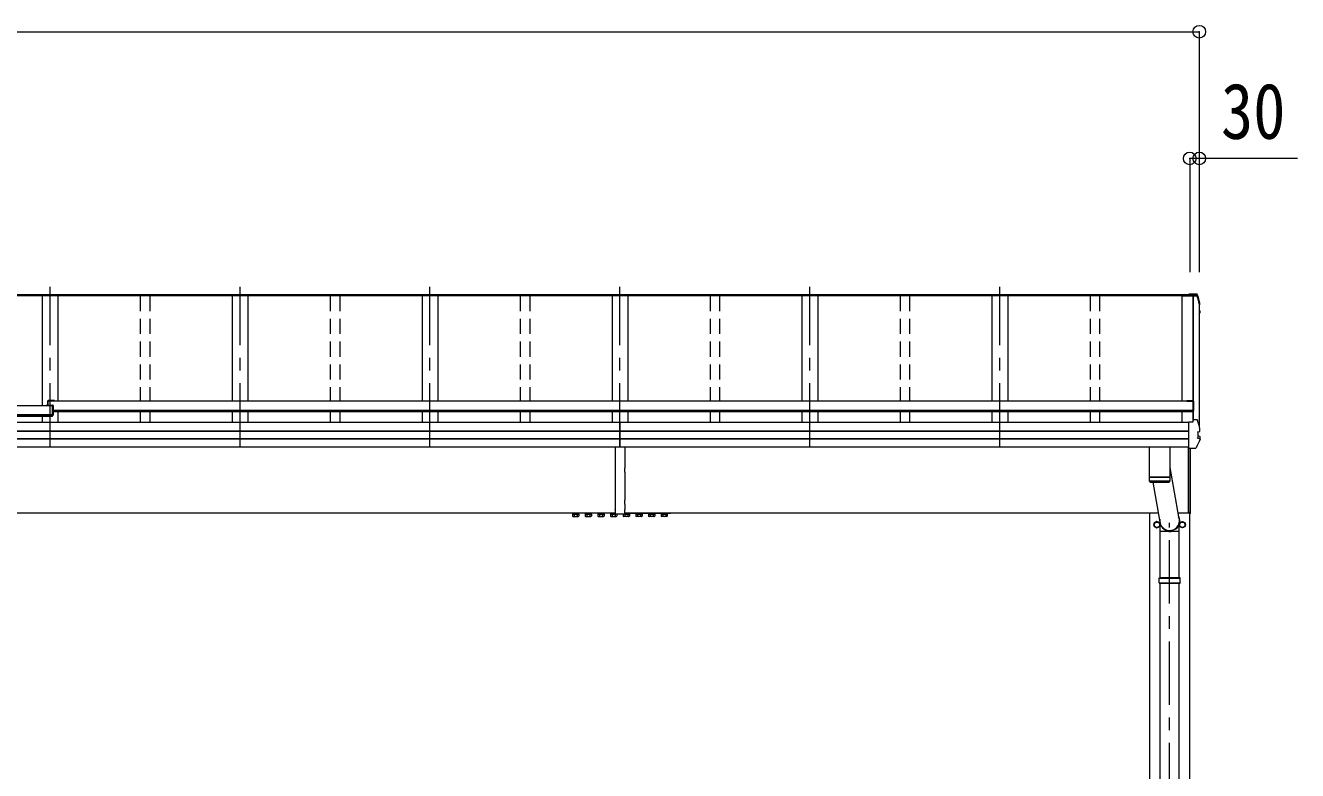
# Model space of a CAD drawing. Units: millimetres at full size, sheet at 1:40; some dimension numbers follow another scale. Extents: x -11243 to 11243, y -7760 to 7760.
# Drawn here: x -4624 to -606, y -3019 to -667 of the extents above; entities that cross this region are included whole.
import ezdxf
from ezdxf.enums import TextEntityAlignment as Align

# ---------------------------------------------------------------- set-up
doc = ezdxf.new("R2010")
doc.units = ezdxf.units.MM
doc.header["$LTSCALE"] = 40
doc.header["$PDMODE"] = 32
doc.header["$PDSIZE"] = 40
doc.linetypes.add('CHAIN1', pattern=[8, 5, -1, 1, -1])
doc.linetypes.add('DASHED1', pattern=[1.8, 1.2, -0.6])
for name, color, linetype, lineweight in [('0-1_本体', 5, 'CHAIN1', 9), ('0-3_ELV2', 4, 'Continuous', 9), ('0-6_OTH_LINE', 6, 'Continuous', 9), ('0-9_OUTLINE', 7, 'Continuous', 9)]:
    doc.layers.add(name, color=color, linetype=linetype, lineweight=lineweight)
doc.styles.add('ＭＳ ゴシック', font='')
doc.styles.get('ＭＳ ゴシック').set_extended_font_data('MS Gothic')

msp = doc.modelspace()

# ---------------------------------------------------------------- linework, layer by layer
at = {"layer": '0-1_本体'}
for p, q in [((-4546.53, -1996.57), (-4546.53, -1492.39)), ((-3946.53, -1996.57), (-3946.53, -1492.39)), ((-3346.53, -1996.57), (-3346.53, -1492.39)), ((-2746.53, -1996.57), (-2746.53, -1492.39)), ((-2146.53, -1996.57), (-2146.53, -1492.39)), ((-1546.53, -1996.57), (-1546.53, -1492.39)), ((-1010.03, -5371.66), (-1010.03, -2237.1))]:
    msp.add_line(p, q, dxfattribs=at)
at = {"layer": '0-3_ELV2'}
for p, q in [((-946.53, -1520.01), (-8746.53, -1520.01)), ((-946.53, -1520.91), (-8746.53, -1520.91)), ((-949.53, -1517.74), (-8743.53, -1517.74)), ((-4571.53, -1520.83), (-4571.53, -1867.39)), ((-4521.53, -1520.83), (-4521.53, -1853.27)), ((-3971.53, -1520.83), (-3971.53, -1853.27)), ((-3921.53, -1520.83), (-3921.53, -1853.27)), ((-3371.53, -1520.83), (-3371.53, -1853.27)), ((-3321.53, -1520.83), (-3321.53, -1853.27)), ((-2771.53, -1520.83), (-2771.53, -1853.27)), ((-2721.53, -1520.83), (-2721.53, -1853.27)), ((-2171.53, -1520.83), (-2171.53, -1853.27)), ((-2121.53, -1520.83), (-2121.53, -1853.27)), ((-1571.53, -1520.83), (-1571.53, -1853.27)), ((-1521.53, -1520.83), (-1521.53, -1853.27)), ((-971.53, -1520.83), (-971.53, -1853.27)), ((-971.53, -1520.92), (-923.09, -1520.92)), ((-924.53, -1515.66), (-949.53, -1515.66)), ((-949.53, -1519.68), (-949.53, -1515.66)), ((-949.53, -1518.18), (-935.33, -1518.18)), ((-946.53, -1520.68), (-935.71, -1520.68)), ((-936.23, -1918.29), (-936.23, -1520.92)), ((-935.33, -1518.18), (-935.71, -1520.68)), ((-935.63, -1520.92), (-935.63, -1914.34)), ((-935.33, -1519.27), (-935.56, -1520.77)), ((-935.56, -1520.77), (-935.56, -1520.42)), ((-935.56, -1520.77), (-923.14, -1520.77)), ((-935.33, -1519.27), (-935.33, -1518.18)), ((-923.28, -1519.27), (-935.33, -1519.27)), ((-924.53, -1515.66), (-924.53, -1515.65)), ((-924.53, -1515.66), (-924.53, -1515.66)), ((-916.53, -1544.28), (-916.53, -1931.15)), ((-916.53, -1547.23), (-915.84, -1547.1)), ((-916.53, -1547.58), (-915.76, -1547.43)), ((-915.27, -1548.86), (-916.53, -1549.1)), ((-916.53, -1566.99), (-915.7, -1567.09)), ((-915.69, -1567.09), (-915.7, -1567.09)), ((-914.21, -1547.59), (-914.21, -1543.54)), ((-916.53, -1571.08), (-915.16, -1571.35)), ((-916.53, -1572.61), (-915.69, -1572.77)), ((-914.11, -1572.62), (-914.11, -1568.56)), ((-4538.53, -1867.39), (-5154.53, -1867.39)), ((-4558.53, -1865.23), (-4538.53, -1865.23)), ((-4558.53, -1865.23), (-4558.53, -1867.39)), ((-4558.53, -1866.77), (-4538.53, -1866.77)), ((-4554.33, -1853.11), (-4554.33, -1865.23)), ((-4532.33, -1851.11), (-4552.33, -1851.11)), ((-4552.33, -1865.23), (-4552.33, -1852.65)), ((-4532.33, -1852.65), (-4552.33, -1852.65)), ((-936.23, -1853.27), (-4552.33, -1853.27)), ((-4538.53, -1901.28), (-4538.53, -1866.77)), ((-4536.53, -1867.23), (-4536.53, -1896.69)), ((-936.23, -1882.3), (-4536.53, -1882.3)), ((-936.23, -1884.05), (-4536.53, -1884.05)), ((-936.23, -1887.16), (-4536.53, -1887.16)), ((-4532.33, -1851.11), (-4532.33, -1853.27)), ((-4521.53, -1887.16), (-4521.53, -1920.83)), ((-3971.53, -1887.16), (-3971.53, -1920.83)), ((-3921.53, -1887.16), (-3921.53, -1920.83)), ((-3371.53, -1887.16), (-3371.53, -1920.83)), ((-3321.53, -1887.16), (-3321.53, -1920.83)), ((-2771.53, -1887.16), (-2771.53, -1920.83)), ((-2721.53, -1887.16), (-2721.53, -1920.83)), ((-2171.53, -1887.16), (-2171.53, -1920.83)), ((-2121.53, -1887.16), (-2121.53, -1920.83)), ((-1571.53, -1887.16), (-1571.53, -1920.83)), ((-1521.53, -1887.16), (-1521.53, -1920.83)), ((-971.53, -1887.16), (-971.53, -1920.68)), ((-956.23, -1851.11), (-936.23, -1851.11)), ((-956.23, -1851.11), (-956.23, -1853.27)), ((-956.23, -1852.65), (-936.23, -1852.65)), ((-936.23, -1882.57), (-934.23, -1882.57)), ((-934.23, -1853.11), (-934.23, -1882.57)), ((-949.53, -1920.83), (-8743.53, -1920.83)), ((-4538.53, -1896.42), (-5154.53, -1896.42)), ((-4538.53, -1898.17), (-5154.53, -1898.17)), ((-4538.53, -1901.28), (-5154.53, -1901.28)), ((-4571.53, -1901.28), (-4571.53, -1920.83)), ((-4538.53, -1896.69), (-4536.53, -1896.69)), ((-2746.53, -1920.83), (-2746.53, -1998.42)), ((-949.53, -1918.96), (-949.53, -1918.65)), ((-949.53, -1920.27), (-949.53, -1918.96)), ((-949.53, -2000.2), (-949.53, -1920.27)), ((-936.28, -1918.65), (-935.56, -1913.87)), ((-936.27, -1918.65), (-935.71, -1914.97)), ((-935.71, -1918.65), (-935.71, -1914.97)), ((-935.56, -1913.52), (-935.33, -1912.02)), ((-935.56, -1913.52), (-935.56, -1913.87)), ((-923.28, -1912.02), (-935.33, -1912.02)), ((-949.53, -1947.35), (-8743.53, -1947.35)), ((-949.53, -1948.24), (-8743.53, -1948.24)), ((-922.1, -1949.97), (-915.84, -1949.19)), ((-922.1, -1949.97), (-922.1, -1949.97)), ((-921.53, -1950.1), (-921.53, -1969.31)), ((-915.16, -1964.09), (-921.12, -1962.94)), ((-915.84, -1949.19), (-915.84, -1949.19)), ((-914.21, -1947.72), (-914.21, -1940.34)), ((-914.11, -1972.76), (-914.11, -1965.37)), ((-949.53, -1971.46), (-8743.53, -1971.46)), ((-949.53, -1973.39), (-8743.53, -1973.39)), ((-949.53, -1998.42), (-8743.53, -1998.42)), ((-2761.53, -1998.42), (-2761.53, -2064.79)), ((-951.53, -1998.42), (-951.53, -2204.74)), ((-949.53, -2001.07), (-949.53, -2000.2)), ((-949.53, -2001.07), (-928.88, -2001.07)), ((-945.03, -2207.14), (-945.03, -2001.07)), ((-944.53, -2206.74), (-944.53, -2001.07)), ((-915.7, -1971.48), (-922.1, -1969.78)), ((-922.1, -1969.78), (-922.1, -1969.78)), ((-915.7, -1971.48), (-915.69, -1971.48)), ((-2761.53, -2064.79), (-2761.41, -2065.14)), ((-2761.41, -2077.14), (-2761.53, -2077.49)), ((-2761.53, -2077.49), (-2761.53, -2165.79)), ((-2761.41, -2065.14), (-2761.41, -2077.14)), ((-2731.65, -2077.14), (-2731.53, -2077.49)), ((-2761.53, -2165.79), (-2761.41, -2166.14)), ((-2761.41, -2166.14), (-2761.41, -2178.14)), ((-2761.41, -2206.14), (-8648.29, -2206.14)), ((-2906.59, -2206.34), (-2906.59, -2206.14)), ((-2761.41, -2206.34), (-2906.59, -2206.34)), ((-2896.4, -2209.74), (-2896.4, -2215.98)), ((-2896.4, -2209.74), (-2876.77, -2209.74)), ((-2891.5, -2209.74), (-2891.5, -2215.98)), ((-2881.68, -2209.74), (-2881.68, -2215.98)), ((-2876.77, -2209.74), (-2876.77, -2215.98)), ((-2856.4, -2209.74), (-2856.4, -2215.98)), ((-2856.4, -2209.74), (-2836.77, -2209.74)), ((-2851.5, -2209.74), (-2851.5, -2215.98)), ((-2841.68, -2209.74), (-2841.68, -2215.98)), ((-2836.77, -2209.74), (-2836.77, -2215.98)), ((-2816.4, -2209.74), (-2816.4, -2215.98)), ((-2816.4, -2209.74), (-2796.77, -2209.74)), ((-2811.5, -2209.74), (-2811.5, -2215.98)), ((-2801.68, -2209.74), (-2801.68, -2215.98)), ((-2796.77, -2209.74), (-2796.77, -2215.98)), ((-2776.4, -2209.74), (-2776.4, -2215.98)), ((-2776.4, -2209.74), (-2761.52, -2209.74)), ((-2771.5, -2209.74), (-2771.5, -2215.98)), ((-2761.68, -2209.74), (-2761.68, -2215.98)), ((-2761.41, -2178.14), (-2761.53, -2178.49)), ((-2761.53, -2178.49), (-2761.53, -2195.29)), ((-2761.41, -2195.64), (-2761.53, -2195.29)), ((-2761.41, -2207.64), (-2761.53, -2207.99)), ((-2761.53, -2209.64), (-2761.53, -2207.99)), ((-2761.41, -2195.64), (-2761.41, -2207.64)), ((-2731.65, -2178.14), (-2731.53, -2178.49)), ((-2731.65, -2195.64), (-2731.53, -2195.29)), ((-1044.76, -2206.14), (-2731.65, -2206.14)), ((-2731.65, -2206.34), (-2586.59, -2206.34)), ((-2716.77, -2209.74), (-2731.54, -2209.74)), ((-2731.53, -2178.49), (-2731.53, -2195.29)), ((-2731.53, -2209.64), (-2731.53, -2207.99)), ((-2731.5, -2209.74), (-2731.5, -2215.98)), ((-2721.68, -2209.74), (-2721.68, -2215.98)), ((-2716.77, -2209.74), (-2716.77, -2215.98)), ((-2696.4, -2209.74), (-2696.4, -2215.98)), ((-2676.77, -2209.74), (-2696.4, -2209.74)), ((-2691.5, -2209.74), (-2691.5, -2215.98)), ((-2681.68, -2209.74), (-2681.68, -2215.98)), ((-2676.77, -2209.74), (-2676.77, -2215.98)), ((-2656.4, -2209.74), (-2656.4, -2215.98)), ((-2636.77, -2209.74), (-2656.4, -2209.74)), ((-2651.5, -2209.74), (-2651.5, -2215.98)), ((-2641.68, -2209.74), (-2641.68, -2215.98)), ((-2636.77, -2209.74), (-2636.77, -2215.98)), ((-2616.4, -2209.74), (-2616.4, -2215.98)), ((-2596.77, -2209.74), (-2616.4, -2209.74)), ((-2611.5, -2209.74), (-2611.5, -2215.98)), ((-2601.68, -2209.74), (-2601.68, -2215.98)), ((-2596.77, -2209.74), (-2596.77, -2215.98)), ((-2586.59, -2206.14), (-2586.59, -2206.34)), ((-1072.53, -5206.14), (-1072.53, -2206.14)), ((-946.53, -2206.14), (-984.13, -2206.14)), ((-946.53, -2204.74), (-951.53, -2204.74)), ((-947.53, -2206.14), (-947.53, -5206.14)), ((-946.53, -2207.24), (-946.53, -2204.74)), ((-945.03, -2207.14), (-945.03, -2207.14)), ((-945.03, -2207.14), (-945.02, -2207.2)), ((-2895.09, -2216.74), (-2896.4, -2215.98)), ((-2895.09, -2216.74), (-2878.09, -2216.74)), ((-2878.09, -2216.74), (-2876.77, -2215.98)), ((-2855.09, -2216.74), (-2856.4, -2215.98)), ((-2855.09, -2216.74), (-2838.09, -2216.74)), ((-2838.09, -2216.74), (-2836.77, -2215.98)), ((-2815.09, -2216.74), (-2816.4, -2215.98)), ((-2815.09, -2216.74), (-2798.09, -2216.74)), ((-2798.09, -2216.74), (-2796.77, -2215.98)), ((-2775.09, -2216.74), (-2776.4, -2215.98)), ((-2775.09, -2216.74), (-2758.09, -2216.74)), ((-2732.03, -2210.14), (-2761.03, -2210.14)), ((-2758.09, -2216.74), (-2756.77, -2215.98)), ((-2756.77, -2210.14), (-2756.77, -2215.98)), ((-2736.4, -2210.14), (-2736.4, -2215.98)), ((-2735.09, -2216.74), (-2736.4, -2215.98)), ((-2718.09, -2216.74), (-2735.09, -2216.74)), ((-2718.09, -2216.74), (-2716.77, -2215.98)), ((-2695.09, -2216.74), (-2696.4, -2215.98)), ((-2678.09, -2216.74), (-2695.09, -2216.74)), ((-2678.09, -2216.74), (-2676.77, -2215.98)), ((-2655.09, -2216.74), (-2656.4, -2215.98)), ((-2638.09, -2216.74), (-2655.09, -2216.74)), ((-2638.09, -2216.74), (-2636.77, -2215.98)), ((-2615.09, -2216.74), (-2616.4, -2215.98)), ((-2598.09, -2216.74), (-2615.09, -2216.74)), ((-2598.09, -2216.74), (-2596.77, -2215.98)), ((-1041.43, -2242.89), (-1041.53, -2242.89)), ((-1041.43, -2243.39), (-1041.53, -2243.39)), ((-978.62, -2242.89), (-978.52, -2242.89)), ((-978.62, -2243.39), (-978.52, -2243.39))]:
    msp.add_line(p, q, dxfattribs=at)
at = {"layer": '0-3_ELV2', "linetype": 'DASHED1'}
for p, q in [((-4261.53, -1520.91), (-4261.53, -1853.27)), ((-4231.53, -1520.91), (-4231.53, -1853.27)), ((-3661.53, -1520.91), (-3661.53, -1853.27)), ((-3631.53, -1520.91), (-3631.53, -1853.27)), ((-3061.53, -1520.91), (-3061.53, -1853.27)), ((-3031.53, -1520.91), (-3031.53, -1853.27)), ((-2461.53, -1520.91), (-2461.53, -1853.27)), ((-2431.53, -1520.91), (-2431.53, -1853.27)), ((-1861.53, -1520.91), (-1861.53, -1853.27)), ((-1831.53, -1520.91), (-1831.53, -1853.27)), ((-1261.53, -1520.91), (-1261.53, -1853.27)), ((-1231.53, -1520.91), (-1231.53, -1853.27)), ((-4261.53, -1887.16), (-4261.53, -1920.83)), ((-4231.53, -1887.16), (-4231.53, -1920.83)), ((-3661.53, -1887.16), (-3661.53, -1920.83)), ((-3631.53, -1887.16), (-3631.53, -1920.83)), ((-3061.53, -1887.16), (-3061.53, -1920.83)), ((-3031.53, -1887.16), (-3031.53, -1920.83)), ((-2461.53, -1887.16), (-2461.53, -1920.83)), ((-2431.53, -1887.16), (-2431.53, -1920.83)), ((-1861.53, -1887.16), (-1861.53, -1920.83)), ((-1831.53, -1887.16), (-1831.53, -1920.83)), ((-1261.53, -1887.16), (-1261.53, -1920.83)), ((-1231.53, -1887.16), (-1231.53, -1920.83))]:
    msp.add_line(p, q, dxfattribs=at)
at = {"layer": '0-3_ELV2'}
for points in [[(-949.53, -1519.68), (-946.53, -1519.68), (-946.53, -1520.68)], [(-921.67, -1516.93), (-921.79, -1516.64), (-921.96, -1516.37), (-922.18, -1516.15), (-922.43, -1515.96), (-922.71, -1515.83), (-922.98, -1515.75), (-923.21, -1515.71), (-923.44, -1515.69), (-923.7, -1515.67), (-923.98, -1515.66), (-924.29, -1515.65), (-924.61, -1515.65)], [(-914.25, -1543.22), (-916.57, -1534.37), (-919.03, -1525.61), (-921.66, -1516.94)], [(-914.25, -1543.23), (-914.22, -1543.49), (-914.21, -1543.54)], [(-916.53, -1578.82), (-915.61, -1576.59), (-914.2, -1573.1)], [(-949.53, -1918.65), (-935.33, -1918.65), (-935.33, -1912.02)], [(-922.1, -1949.97), (-922.18, -1949.99), (-922.25, -1950.04), (-922.32, -1950.12), (-922.36, -1950.22), (-922.39, -1950.33), (-922.4, -1950.44)], [(-921.53, -1950.1), (-921.51, -1949.98), (-921.48, -1949.89)], [(-915.84, -1949.19), (-915.61, -1949.12), (-915.41, -1948.98), (-915.24, -1948.76), (-915.12, -1948.48), (-915.05, -1948.17), (-915.04, -1947.84), (-915.09, -1947.52)], [(-915.76, -1949.18), (-915.48, -1949.1), (-915.24, -1949.03), (-915, -1948.93), (-914.73, -1948.76), (-914.46, -1948.49), (-914.28, -1948.14), (-914.23, -1947.76)], [(-914.25, -1940.03), (-914.22, -1940.28), (-914.21, -1940.34)], [(-914.22, -1947.76), (-914.22, -1947.67), (-914.25, -1947.41)], [(-2731.53, -1998.42), (-2731.53, -2064.79), (-2731.65, -2065.14), (-2731.65, -2077.14)], [(-928.86, -2001.06), (-928.48, -2001.06), (-928.13, -2001.05), (-927.82, -2001.03), (-927.54, -2001), (-927.23, -2000.93), (-926.9, -2000.78), (-926.59, -2000.57), (-926.33, -2000.29), (-926.15, -1999.95)], [(-914.2, -1973.24), (-917.06, -1980.06), (-920.01, -1986.79), (-923.04, -1993.44), (-926.17, -2000)], [(-922.1, -1969.78), (-922.18, -1969.75), (-922.25, -1969.68), (-922.32, -1969.6), (-922.36, -1969.5), (-922.39, -1969.38), (-922.4, -1969.26)], [(-915.01, -1973.46), (-914.92, -1973.13), (-914.89, -1972.77), (-914.94, -1972.41), (-915.05, -1972.08), (-915.23, -1971.8), (-915.45, -1971.6), (-915.69, -1971.48)], [(-914.22, -1973.26), (-914.15, -1973.1), (-914.11, -1972.92), (-914.11, -1972.75)], [(-2731.53, -2077.49), (-2731.53, -2165.79), (-2731.65, -2166.14), (-2731.65, -2178.14)], [(-2897.59, -2206.34), (-2897.59, -2207.94), (-2875.59, -2207.94), (-2875.59, -2206.34)], [(-2877.99, -2207.94), (-2877.99, -2209.72), (-2895.19, -2209.72), (-2895.19, -2207.94)], [(-2857.59, -2206.34), (-2857.59, -2207.94), (-2835.59, -2207.94), (-2835.59, -2206.34)], [(-2837.99, -2207.94), (-2837.99, -2209.72), (-2855.19, -2209.72), (-2855.19, -2207.94)], [(-2817.59, -2206.34), (-2817.59, -2207.94), (-2795.59, -2207.94), (-2795.59, -2206.34)], [(-2797.99, -2207.94), (-2797.99, -2209.72), (-2815.19, -2209.72), (-2815.19, -2207.94)], [(-2777.59, -2206.34), (-2777.59, -2207.94), (-2761.51, -2207.94)], [(-2761.52, -2209.72), (-2775.19, -2209.72), (-2775.19, -2207.94)], [(-2731.65, -2195.64), (-2731.65, -2207.64), (-2731.53, -2207.99)], [(-2715.59, -2206.34), (-2715.59, -2207.94), (-2731.55, -2207.94)], [(-2731.53, -2209.72), (-2717.99, -2209.72), (-2717.99, -2207.94)], [(-2675.59, -2206.34), (-2675.59, -2207.94), (-2697.59, -2207.94), (-2697.59, -2206.34)], [(-2695.19, -2207.94), (-2695.19, -2209.72), (-2677.99, -2209.72), (-2677.99, -2207.94)], [(-2635.59, -2206.34), (-2635.59, -2207.94), (-2657.59, -2207.94), (-2657.59, -2206.34)], [(-2655.19, -2207.94), (-2655.19, -2209.72), (-2637.99, -2209.72), (-2637.99, -2207.94)], [(-2595.59, -2206.34), (-2595.59, -2207.94), (-2617.59, -2207.94), (-2617.59, -2206.34)], [(-2615.19, -2207.94), (-2615.19, -2209.72), (-2597.99, -2209.72), (-2597.99, -2207.94)], [(-945.02, -2207.24), (-945.03, -2207.24), (-946.53, -2207.24)], [(-945.02, -2207.2), (-945.02, -2207.24), (-945.02, -2207.24)]]:
    msp.add_lwpolyline(points, dxfattribs=at)
for points in [[(-1050.03, -2233.32), (-1058.53, -2238.23), (-1058.53, -2248.05), (-1050.03, -2252.95), (-1041.53, -2248.05), (-1041.53, -2238.23)], [(-970.03, -2233.32), (-961.53, -2238.23), (-961.53, -2248.05), (-970.03, -2252.95), (-978.53, -2248.05), (-978.53, -2238.23)]]:
    msp.add_lwpolyline(points, close=True, dxfattribs=at)
for centre, radius in [((-1050.03, -2243.14), 10), ((-1050.03, -2243.14), 8.5), ((-970.03, -2243.14), 10), ((-970.03, -2243.14), 8.5)]:
    msp.add_circle(centre, radius, dxfattribs=at)
for centre, radius, start, end in [((-923.28, -1520.97), 1.7, 17.09071, 90.04324), ((-1399.54, -1666.93), 498.32, 13.87531, 17.05651), ((-1399.53, -1666.93), 499.82, 13.85121, 17.03953), ((-915.51, -1547.59), 1.3, 280.89642, 13.7954), ((-1378.86, -1387.71), 498.64, 337.99835, 338.21754), ((-1378.86, -1388.06), 498.64, 337.99835, 338.25759), ((-915.41, -1572.62), 1.3, 338.33785, 79.1132), ((-915.41, -1568.56), 1.3, 0.0377, 79.0995), ((-4552.33, -1853.11), 2, 90, 180), ((-4538.53, -1867.23), 2, 0, 90), ((-936.23, -1853.11), 2, 0, 90), ((-923.28, -1913.72), 1.7, 17.09071, 90.04324), ((-1399.53, -2059.68), 499.82, 13.85121, 17.03953), ((-921.03, -1962.45), 0.499, 180.05239, 259.08482), ((-915.41, -1965.37), 1.3, 0.0377, 79.0995), ((-957.18, -2192.07), 12.15, 359.0404, 0.9596), ((-945.03, -2206.74), 0.5, 270.5, 0), ((-2893.95, -2212.39), 4.34, 235.61575, 304.38425), ((-2886.59, -2200.5), 16.24, 252.41205, 287.58795), ((-2879.23, -2212.39), 4.34, 235.61575, 304.38425), ((-2853.95, -2212.39), 4.34, 235.61575, 304.38425), ((-2846.59, -2200.5), 16.24, 252.41205, 287.58795), ((-2839.23, -2212.39), 4.34, 235.61575, 304.38425), ((-2813.95, -2212.39), 4.34, 235.61575, 304.38425), ((-2806.59, -2200.5), 16.24, 252.41205, 287.58795), ((-2799.23, -2212.39), 4.34, 235.61575, 304.38425), ((-2773.95, -2212.39), 4.34, 235.61575, 304.38425), ((-2766.59, -2200.5), 16.24, 252.41205, 287.58795), ((-2759.23, -2212.39), 4.34, 235.61575, 304.38425), ((-2733.95, -2212.39), 4.34, 235.61575, 304.38425), ((-2726.59, -2200.5), 16.24, 252.41205, 287.58795), ((-2719.23, -2212.39), 4.34, 235.61575, 304.38425), ((-2693.95, -2212.39), 4.34, 235.61575, 304.38425), ((-2686.59, -2200.5), 16.24, 252.41205, 287.58795), ((-2679.23, -2212.39), 4.34, 235.61575, 304.38425), ((-2653.95, -2212.39), 4.34, 235.61575, 304.38425), ((-2646.59, -2200.5), 16.24, 252.41205, 287.58795), ((-2639.23, -2212.39), 4.34, 235.61575, 304.38425), ((-2613.95, -2212.39), 4.34, 235.61575, 304.38425), ((-2606.59, -2200.5), 16.24, 252.41205, 287.58795), ((-2599.23, -2212.39), 4.34, 235.61575, 304.38425), ((-1050.03, -2243.14), 8.6, 171.25399, 188.74601), ((-1050.03, -2243.14), 8.6, 111.25399, 128.74601), ((-1050.03, -2243.14), 8.6, 231.25399, 248.74601), ((-1050.03, -2243.14), 8.6, 51.25399, 68.74601), ((-1050.03, -2243.14), 8.6, 291.25399, 308.74601), ((-1050.03, -2243.14), 8.6, 1.66581, 8.74601), ((-1050.03, -2243.14), 8.6, 351.25399, 358.33419), ((-970.03, -2243.14), 8.6, 171.25399, 178.33419), ((-970.03, -2243.14), 8.6, 181.66581, 188.74601), ((-970.03, -2243.14), 8.6, 111.25399, 128.74601), ((-970.03, -2243.14), 8.6, 231.25399, 248.74601), ((-970.03, -2243.14), 8.6, 51.25399, 68.74601), ((-970.03, -2243.14), 8.6, 291.25399, 308.74601), ((-970.03, -2243.14), 8.6, 351.25399, 8.74601)]:
    msp.add_arc(centre, radius, start, end, dxfattribs=at)
for centre, major_axis, start_param, end_param in [((-2761.03, -2209.64), (-0.501, 0), 6.2831853, 7.8539816), ((-2732.03, -2209.64), (0.501, 0), 4.712389, 6.2831853)]:
    msp.add_ellipse(centre, major_axis=major_axis, ratio=0.998135, start_param=start_param, end_param=end_param, dxfattribs=at)
at = {"layer": '0-6_OTH_LINE'}
for p, q in [((-8776.53, -686.77), (-916.53, -686.77)), ((-916.53, -686.77), (-916.53, -1445.77)), ((-946.53, -1086.77), (-946.53, -1445.77)), ((-916.53, -1086.77), (-946.53, -1086.77)), ((-916.53, -1086.77), (-916.53, -1445.77)), ((-606.04, -1086.77), (-916.53, -1086.77))]:
    msp.add_line(p, q, dxfattribs=at)
for p in [(-916.53, -686.77), (-946.53, -1086.77), (-916.53, -1086.77)]:
    msp.add_point(p, dxfattribs=at)
at = {"layer": '0-9_OUTLINE'}
for p, q in [((-1073.53, -2091.96), (-1073.53, -1998.42)), ((-1009.53, -1998.42), (-1009.53, -2091.96)), ((-1009.53, -2062.18), (-981.92, -2218.56)), ((-1073.53, -2091.96), (-1009.53, -2091.96)), ((-1073.53, -2092.96), (-1009.53, -2092.96)), ((-1073.3, -2106.02), (-1073.53, -2092.96)), ((-1009.76, -2105.96), (-1073.3, -2105.96)), ((-1070.3, -2108.96), (-1012.76, -2108.96)), ((-1069.03, -2091.96), (-1069.01, -2092.96)), ((-1040.75, -2228.75), (-1061.85, -2108.96)), ((-1014.03, -2091.96), (-1014.05, -2092.96)), ((-1009.53, -2092.96), (-1009.76, -2106.02)), ((-1040.18, -2264.86), (-1040.18, -2241.06)), ((-979.88, -2264.86), (-979.88, -2241.06)), ((-1012.84, -2264.86), (-1040.18, -2264.86)), ((-1039.88, -2410.14), (-1039.88, -2264.86)), ((-1012.71, -2265.2), (-1013.85, -2262.08)), ((-1007.12, -2264.57), (-1012.94, -2264.57)), ((-1007.34, -2265.2), (-1012.71, -2265.2)), ((-1007.34, -2265.2), (-1006.21, -2262.08)), ((-979.88, -2264.86), (-1007.22, -2264.86)), ((-980.18, -2410.14), (-980.18, -2264.86)), ((-1043.03, -2412.14), (-1042.03, -2410.14)), ((-1042.03, -2410.14), (-978.03, -2410.14)), ((-977.03, -2412.14), (-978.03, -2410.14)), ((-1043.03, -2412.14), (-977.03, -2412.14)), ((-1043.03, -2426.14), (-1043.03, -2412.14)), ((-1043.03, -2426.14), (-977.03, -2426.14)), ((-1043.03, -2426.14), (-1042.03, -2428.14)), ((-978.03, -2428.14), (-1042.03, -2428.14)), ((-1039.88, -3426.64), (-1039.88, -2428.14)), ((-980.18, -3426.64), (-980.18, -2428.14)), ((-977.03, -2426.14), (-978.03, -2428.14)), ((-977.03, -2426.14), (-977.03, -2412.14))]:
    msp.add_line(p, q, dxfattribs=at)
for centre, start, end in [((-1070.3, -2105.96), 181, 270), ((-1012.76, -2105.96), 269.95168, 359)]:
    msp.add_arc(centre, 3, start, end, dxfattribs=at)
for major_axis, ratio, start_param, end_param in [((31.85, 0), 0.984694, 2.9607069, 6.8123255), ((30.8, 0), 0.983336, 3.0689101, 6.7045279)]:
    msp.add_ellipse((-1010.03, -2230.95), major_axis=major_axis, ratio=ratio, start_param=start_param, end_param=end_param, dxfattribs=at)

# ---------------------------------------------------------------- texts
at = {"layer": '0-6_OTH_LINE', "color": 7, "style": 'ＭＳ ゴシック', "width": 0.85}
msp.add_text('30', height=176, dxfattribs=at).set_placement((-847.87, -1077.67), align=Align.BOTTOM_LEFT)

doc.saveas('drawing.dxf')
